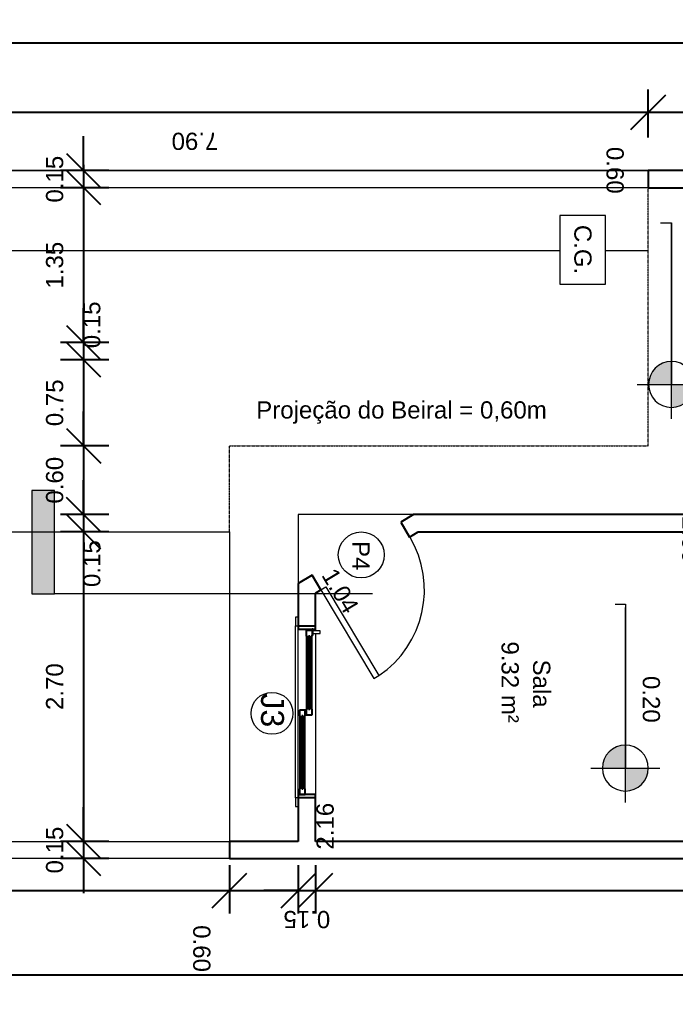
# Model space of a CAD drawing. Header units: centimetres. Extents: x 1481 to 8105, y -69 to 2574.
# Drawn here: x 1967 to 2538, y 1607 to 2474 of the extents above; entities that cross this region are included whole.
import ezdxf

# ---------------------------------------------------------------- set-up
doc = ezdxf.new("R2010")
doc.units = ezdxf.units.CM
doc.linetypes.add('Oculta', pattern=[0.714375, 0.47625, -0.238125])
doc.linetypes.add('Projeção', pattern=[0.396875, 0.238125, -0.15875])
for name, color, linetype, lineweight in [('A-ANNO-DIMS', 1, 'Continuous', 9), ('A-AREA-IDEN', 1, 'Continuous', 9), ('A-DETL-HDLN', 84, 'Oculta', 9), ('A-DETL-THIN', 151, 'Continuous', 9), ('A-DOOR', 31, 'Continuous', 9), ('A-DOOR-IDEN', 31, 'Continuous', 9), ('A-FLOR', 192, 'Continuous', 9), ('A-FLOR-OVHD', 1, 'Projeção', 9), ('A-GENM', 13, 'Continuous', 9), ('A-GLAZ', 151, 'Continuous', 9), ('A-GLAZ-IDEN', 152, 'Continuous', 9), ('A-WALL', 250, 'Continuous', 9), ('C-TOPO', 7, 'Continuous', 9), ('G-ANNO-DIMS', 182, 'Continuous', 9), ('G-ANNO-SYMB', 111, 'Continuous', 9), ('G-ANNO-TEXT', 231, 'Continuous', 9)]:
    doc.layers.add(name, color=color, linetype=linetype, lineweight=lineweight)
doc.styles.add('Arial', font='arial.ttf', dxfattribs={"height": 15})
doc.styles.add('Arial_1', font='arial.ttf', dxfattribs={"height": 20})
doc.dimstyles.new('Cotas_Internas', dxfattribs={"dimscale": 30.48, "dimtxt": 15.303891, "dimasz": 0.695971, "dimexe": 0, "dimexo": 0.0625, "dimgap": 0.328084, "dimtad": 0, "dimjust": 2, "dimlfac": 0.01, "dimrnd": 0.01, "dimzin": 0, "dimdsep": 46, "dimtxsty": 'Arial', "dimblk1": 'NONE', "dimblk2": 'OBLIQUE', "dimsah": 1, "dimcen": 0.09, "dimse1": 1, "dimsd1": 1, "dimsd2": 1, "dimazin": 0, "dimtfac": 1, "dimtdec": 4, "dimtix": 1, "dimtmove": 2, "dimatfit": 3, "dimfxl": 0, "dimfxlon": 1, "dimtvp": 1, "dimtolj": 1, "dimtzin": 0, "dimarcsym": 2})
doc.dimstyles.new('Cotas_Planta_Baixa', dxfattribs={"dimscale": 30.48, "dimtxt": 15.303891, "dimasz": 0.984252, "dimexe": 0.656168, "dimexo": 0.0625, "dimgap": 0.574147, "dimtad": 1, "dimlfac": 0.01, "dimrnd": 0.01, "dimzin": 0, "dimdsep": 46, "dimtxsty": 'Arial', "dimblk1": 'OBLIQUE', "dimblk2": 'OBLIQUE', "dimsah": 1, "dimcen": 0.09, "dimdle": 0.656168, "dimazin": 0, "dimtfac": 1, "dimtdec": 4, "dimtix": 1, "dimtmove": 0, "dimatfit": 3, "dimfxl": 0.787402, "dimfxlon": 1, "dimtvp": 1, "dimtolj": 1, "dimtzin": 0, "dimarcsym": 2})
doc.dimstyles.new('Cotas_Planta_Baixa_1', dxfattribs={"dimscale": 30.48, "dimtxt": 15.303891, "dimasz": 0.984252, "dimexe": 0.656168, "dimexo": 0.0625, "dimgap": 0.574147, "dimtad": 1, "dimlfac": 0.01, "dimrnd": 0.01, "dimzin": 0, "dimdsep": 46, "dimtxsty": 'Arial', "dimblk1": 'OBLIQUE', "dimblk2": 'OBLIQUE', "dimsah": 1, "dimcen": 0.09, "dimdle": 0.656168, "dimazin": 0, "dimtfac": 1, "dimtdec": 4, "dimtix": 1, "dimtmove": 1, "dimatfit": 3, "dimfxl": 0.787402, "dimfxlon": 1, "dimtvp": 1, "dimtolj": 1, "dimtzin": 0, "dimarcsym": 2})

# ---------------------------------------------------------------- blocks, each defined once
blk = doc.blocks.new('M_Folha única - 90 x 210-645858-Planta Baixa')
at = {"layer": 'A-DOOR', "lineweight": 18}
for p, q in [((39.9, 7.5), (39.9, 97.52)), ((45, 97.52), (39.9, 97.52)), ((45, 7.5), (45, 97.52)), ((45, 7.5), (39.9, 7.5))]:
    blk.add_line(p, q, dxfattribs=at)
at = {"layer": 'A-DOOR'}
blk.add_arc((45, 7.5), 90.17, 93.2424, 180, dxfattribs=at)
blk = doc.blocks.new('Janela 2FL Correr - Janela 2FLs 1_50 x 1_20-628755-Planta Baixa')
at = {"layer": 'A-GENM'}
for p, q in [((66.5, -4.5), (66.5, -5.3)), ((66.75, -4.5), (66.5, -4.5)), ((66.5, -4.5), (66.75, -4.5)), ((66.75, -5.3), (66.5, -5.3)), ((66.5, -5.3), (66.75, -5.3)), ((66.75, -4.5), (72.25, -4.5)), ((72.25, -5.3), (66.75, -5.3)), ((68.25, -5.3), (68.25, -11.5)), ((70.75, -11.5), (70.75, -5.3)), ((72.25, -4.5), (72.5, -4.5)), ((72.5, -4.5), (72.25, -4.5)), ((72.25, -5.3), (72.5, -5.3)), ((72.5, -5.3), (72.25, -5.3)), ((72.5, -5.3), (72.5, -4.5)), ((68.25, -9.5), (68.25, -11.5)), ((68.5, -11.75), (70.5, -11.75)), ((70.75, -11.5), (70.75, -9.5))]:
    blk.add_line(p, q, dxfattribs=at)
for points in [[(68.26, -9.44), (68.25, -9.46), (68.25, -9.48), (68.25, -9.5)], [(70.75, -9.5), (70.75, -9.48), (70.75, -9.46), (70.74, -9.44)]]:
    blk.add_open_spline(points, degree=3, dxfattribs=at)
for points, knots in [([(68.25, -11.5), (68.25, -11.52), (68.25, -11.55), (68.27, -11.6), (68.28, -11.62), (68.29, -11.64), (68.3, -11.66), (68.32, -11.67), (68.34, -11.69), (68.35, -11.7), (68.37, -11.72), (68.4, -11.73), (68.45, -11.75), (68.48, -11.75), (68.5, -11.75)], [0, 0, 0, 0, 0.166667, 0.25, 0.333333, 0.375, 0.416667, 0.5, 0.541667, 0.583333, 0.666667, 0.75, 0.833333, 1, 1, 1, 1]), ([(70.5, -11.75), (70.52, -11.75), (70.55, -11.75), (70.6, -11.73), (70.63, -11.72), (70.65, -11.7), (70.66, -11.69), (70.68, -11.67), (70.7, -11.65), (70.71, -11.63), (70.72, -11.61), (70.73, -11.59), (70.75, -11.55), (70.75, -11.52), (70.75, -11.5)], [0, 0, 0, 0, 0.166667, 0.25, 0.333333, 0.416667, 0.458333, 0.5, 0.583333, 0.666667, 0.708333, 0.75, 0.833333, 1, 1, 1, 1])]:
    blk.add_open_spline(points, degree=3, knots=knots, dxfattribs=at)
at = {"layer": 'A-GLAZ'}
for p, q in [((-75, 10), (-82.5, 10)), ((-82.5, 10), (-82.5, 7.5)), ((-75, 7.5), (-75, 10)), ((-75, 10), (75, 10)), ((82.5, 10), (75, 10)), ((75, 10), (75, 7.5)), ((82.5, 7.5), (82.5, 10)), ((-75, 7.5), (-75, -7.5)), ((-72, -7.5), (-72, 7.5)), ((-72, 7.5), (72, 7.5)), ((1.5, 6.5), (-72, 6.5)), ((-72, 1.5), (1.5, 1.5)), ((-67, 5.5), (-67, 6.5)), ((-3.5, 6.5), (-67, 6.5)), ((-3.5, 5.5), (-67, 5.5)), ((-67, 4.5), (-67, 3.5)), ((-3.5, 4.5), (-67, 4.5)), ((-67, 3.5), (-3.5, 3.5)), ((-67, 1.5), (-67, 2.5)), ((-67, 2.5), (-3.5, 2.5)), ((-67, 1.5), (-3.5, 1.5)), ((-66, 4.5), (-66, 5.5)), ((-4.5, 5.5), (-66, 5.5)), ((-66, 2.5), (-66, 3.5)), ((-66, 2.5), (-4.5, 2.5)), ((-4.5, 5.5), (-4.5, 4.5)), ((-4.5, 3.5), (-4.5, 2.5)), ((-3.5, 6.5), (-3.5, 5.5)), ((-3.5, 3.5), (-3.5, 4.5)), ((-3.5, 2.5), (-3.5, 1.5)), ((71, 0.5), (-2.5, 0.5)), ((-2.5, 0.5), (-2.5, -4.5)), ((1.5, 1.5), (1.5, 6.5)), ((2.5, -0.5), (2.5, 0.5)), ((66, 0.5), (2.5, 0.5)), ((66, 0.5), (66, -0.5)), ((71, -4.5), (71, 0.5)), ((72, 7.5), (72, -7.5)), ((75, -7.5), (75, 7.5)), ((68.28, -7.5), (-72, -7.5)), ((-2.5, -4.5), (71, -4.5)), ((66, -0.5), (2.5, -0.5)), ((66, -1.5), (2.5, -1.5)), ((2.5, -1.5), (2.5, -2.5)), ((2.5, -2.5), (66, -2.5)), ((2.5, -3.5), (66, -3.5)), ((2.5, -4.5), (2.5, -3.5)), ((2.5, -4.5), (66, -4.5)), ((3.5, -1.5), (3.5, -0.5)), ((65, -0.5), (3.5, -0.5)), ((3.5, -3.5), (3.5, -2.5)), ((3.5, -3.5), (65, -3.5)), ((65, -0.5), (65, -1.5)), ((65, -2.5), (65, -3.5)), ((66, -2.5), (66, -1.5)), ((66, -3.5), (66, -4.5)), ((72, -7.5), (70.72, -7.5))]:
    blk.add_line(p, q, dxfattribs=at)
at = {"layer": 'A-GLAZ', "lineweight": 25}
for p, q in [((-72, 7.5), (-75, 7.5)), ((-72, -7.5), (-72, 7.5)), ((-67, 6.5), (-72, 6.5)), ((-72, 6.5), (-72, 1.5)), ((-72, 1.5), (-67, 1.5)), ((-67, 5.5), (-67, 6.5)), ((-66, 5.5), (-67, 5.5)), ((-3.5, 4.5), (-67, 4.5)), ((-67, 4.5), (-67, 3.5)), ((-67, 3.5), (-67, 4.5)), ((-67, 4.5), (-66, 4.5)), ((-67, 3.5), (-3.5, 3.5)), ((-66, 3.5), (-67, 3.5)), ((-67, 1.5), (-67, 2.5)), ((-67, 2.5), (-66, 2.5)), ((-66, 4.5), (-66, 5.5)), ((-66, 2.5), (-66, 3.5)), ((-3.5, 5.5), (-4.5, 5.5)), ((-4.5, 5.5), (-4.5, 4.5)), ((-4.5, 4.5), (-3.5, 4.5)), ((-3.5, 3.5), (-4.5, 3.5)), ((-4.5, 3.5), (-4.5, 2.5)), ((-4.5, 2.5), (-3.5, 2.5)), ((-3.5, 6.5), (-3.5, 5.5)), ((1.5, 6.5), (-3.5, 6.5)), ((-3.5, 3.5), (-3.5, 4.5)), ((-3.5, 4.5), (-3.5, 3.5)), ((-3.5, 2.5), (-3.5, 1.5)), ((-3.5, 1.5), (1.5, 1.5)), ((2.5, 0.5), (-2.5, 0.5)), ((-2.5, 0.5), (-2.5, -4.5)), ((1.5, 1.5), (1.5, 6.5)), ((2.5, -0.5), (2.5, 0.5)), ((66, 0.5), (66, -0.5)), ((71, 0.5), (66, 0.5)), ((71, -4.5), (71, 0.5)), ((75, 7.5), (72, 7.5)), ((72, 7.5), (72, -4.5)), ((-75, -7.5), (-72, -7.5)), ((-2.5, -4.5), (2.5, -4.5)), ((3.5, -0.5), (2.5, -0.5)), ((66, -1.5), (2.5, -1.5)), ((2.5, -1.5), (2.5, -2.5)), ((2.5, -2.5), (2.5, -1.5)), ((2.5, -1.5), (3.5, -1.5)), ((2.5, -2.5), (66, -2.5)), ((3.5, -2.5), (2.5, -2.5)), ((2.5, -4.5), (2.5, -3.5)), ((2.5, -3.5), (3.5, -3.5)), ((3.5, -1.5), (3.5, -0.5)), ((3.5, -3.5), (3.5, -2.5)), ((66, -0.5), (65, -0.5)), ((65, -0.5), (65, -1.5)), ((65, -1.5), (66, -1.5)), ((66, -2.5), (65, -2.5)), ((65, -2.5), (65, -3.5)), ((65, -3.5), (66, -3.5)), ((66, -2.5), (66, -1.5)), ((66, -1.5), (66, -2.5)), ((66, -3.5), (66, -4.5)), ((66, -4.5), (66.75, -4.5)), ((72, -5.3), (72, -7.5)), ((72, -7.5), (75, -7.5))]:
    blk.add_line(p, q, dxfattribs=at)
blk = doc.blocks.new('M_Identificador da porta - M_Identificador da porta-1233-Planta Baixa')
at = {"layer": 'A-DOOR-IDEN'}
blk.add_circle((-0.0103, 0.0033), 0.2, dxfattribs=at)
blk = doc.blocks.new('M_Identificador da janela - M_Identificador da janela-3796-Planta Baixa')
at = {"layer": 'A-GLAZ-IDEN'}
blk.add_circle((0.0131, -0.0015), 0.1827, dxfattribs=at)
blk = doc.blocks.new('Elevações de ponto - M_Cota de elevação - Alvo preenchido-23738-Planta Baixa')
at = {"layer": 'G-ANNO-DIMS'}
h = blk.add_hatch(color=256, dxfattribs=at)
edge = h.paths.add_edge_path(flags=0)
edge.add_line((0, 0), (-0.2, 0))
edge.add_arc((0, 0), 0.2, 90, 180, ccw=False)
edge.add_line((0, 0.2), (0, 0))
h = blk.add_hatch(color=256, dxfattribs=at)
edge = h.paths.add_edge_path(flags=0)
edge.add_line((0, 0), (0.2, 0))
edge.add_arc((0, 0), 0.2, 270, 360, ccw=False)
edge.add_line((0, -0.2), (0, 0))
for p, q in [((0, -0.3), (0, 0.3)), ((-0.3, 0), (1.4, 0))]:
    blk.add_line(p, q, dxfattribs=at)
blk.add_circle((0, 0), 0.2, dxfattribs=at)
blk = doc.blocks.new('*D210')
at = {"layer": 'Defpoints', "color": 0, "transparency": 16777216}
for p in [(2215.76, 1974.55), (2215.76, 1758.06), (2215.76, 1758.06)]:
    blk.add_point(p, dxfattribs=at)
at = {"layer": 'A-ANNO-DIMS', "color": 0, "transparency": 16777216, "insert": (2225.23, 1750.96), "char_height": 15, "width": 48.5957, "attachment_point": 1, "rotation": 90, "line_spacing_factor": 0.941778, "style": 'Arial'}
blk.add_mtext('\\A1;2.16', dxfattribs=at)
blk = doc.blocks.new('_None')
blk = doc.blocks.new('_Oblique')
at = {"color": 0, "linetype": 'ByBlock', "lineweight": -2}
blk.add_line((-0.5, -0.5), (0.5, 0.5), dxfattribs=at)
blk = doc.blocks.new('*D211')
at = {"layer": 'Defpoints', "color": 0, "transparency": 16777216}
for p in [(2310.75, 2033.43), (2221.11, 1979.92), (2221.11, 1979.92)]:
    blk.add_point(p, dxfattribs=at)
at = {"layer": 'A-ANNO-DIMS', "color": 0, "transparency": 16777216, "insert": (2241.99, 1998), "char_height": 15, "width": 48.5957, "attachment_point": 1, "rotation": 300.83783, "line_spacing_factor": 0.941778, "style": 'Arial'}
blk.add_mtext('\\A1;1.04', dxfattribs=at)
blk = doc.blocks.new('*D212')
at = {"layer": 'Defpoints', "color": 0, "transparency": 16777216}
for p in [(2313.96, 2036.85), (2574.32, 2036.85), (2574.32, 2036.85)]:
    blk.add_point(p, dxfattribs=at)
at = {"layer": 'A-ANNO-DIMS', "color": 0, "transparency": 16777216, "insert": (2559.02, 2041.67), "char_height": 15, "width": 48.5957, "attachment_point": 1, "rotation": 270, "line_spacing_factor": 0.941778, "style": 'Arial'}
blk.add_mtext('\\A1;2.60', dxfattribs=at)
blk = doc.blocks.new('*D214')
at = {"layer": 'Defpoints', "color": 0, "transparency": 16777216}
for p in [(2224.32, 1789.92), (3319.32, 1789.92), (3319.32, 1789.92)]:
    blk.add_point(p, dxfattribs=at)
at = {"layer": 'A-ANNO-DIMS', "color": 0, "transparency": 16777216, "insert": (3183.86, 1801.66), "char_height": 15, "width": 62.4399, "attachment_point": 1, "rotation": 270, "line_spacing_factor": 0.941778, "style": 'Arial'}
blk.add_mtext('\\A1;10.95', dxfattribs=at)
blk = doc.blocks.new('*D232')
at = {"layer": 'A-ANNO-DIMS', "color": 0, "lineweight": -2, "transparency": 16777216}
for p, q in [((1724.32, 2371.76), (1724.32, 2413.85)), ((2514.32, 2371.76), (2514.32, 2413.85)), ((1704.32, 2393.85), (2534.32, 2393.85))]:
    blk.add_line(p, q, dxfattribs=at)
at = {"layer": 'Defpoints', "color": 0, "transparency": 16777216}
for p in [(2514.32, 2393.85), (1724.32, 2369.85), (2514.32, 2369.85)]:
    blk.add_point(p, dxfattribs=at)
at = {"layer": 'A-ANNO-DIMS', "color": 0, "lineweight": -2, "transparency": 16777216, "xscale": 29.99999999999999, "yscale": 29.99999999999999, "zscale": 29.99999999999999, "rotation": 180}
blk.add_blockref('_Oblique', (1724.32, 2393.85), dxfattribs=at)
at = {"layer": 'A-ANNO-DIMS', "color": 0, "lineweight": -2, "transparency": 16777216, "xscale": 29.99999999999999, "yscale": 29.99999999999999, "zscale": 29.99999999999999}
blk.add_blockref('_Oblique', (2514.32, 2393.85), dxfattribs=at)
at = {"layer": 'A-ANNO-DIMS', "color": 0, "transparency": 16777216, "insert": (2119.32, 2368.69), "char_height": 15, "width": 48.5957, "attachment_point": 5, "rotation": 180, "style": 'Arial'}
blk.add_mtext('\\A1;7.90', dxfattribs=at)
blk = doc.blocks.new('*D233')
at = {"layer": 'A-ANNO-DIMS', "color": 0, "lineweight": -2, "transparency": 16777216}
for p, q in [((2514.32, 2371.76), (2514.32, 2413.85)), ((2574.32, 2371.76), (2574.32, 2413.85)), ((2494.32, 2393.85), (2594.32, 2393.85))]:
    blk.add_line(p, q, dxfattribs=at)
at = {"layer": 'Defpoints', "color": 0, "transparency": 16777216}
for p in [(2574.32, 2393.85), (2514.32, 2369.85), (2574.32, 2369.85)]:
    blk.add_point(p, dxfattribs=at)
at = {"layer": 'A-ANNO-DIMS', "color": 0, "lineweight": -2, "transparency": 16777216, "xscale": 29.99999999999999, "yscale": 29.99999999999999, "zscale": 29.99999999999999, "rotation": 180}
blk.add_blockref('_Oblique', (2514.32, 2393.85), dxfattribs=at)
at = {"layer": 'A-ANNO-DIMS', "color": 0, "lineweight": -2, "transparency": 16777216, "xscale": 29.99999999999999, "yscale": 29.99999999999999, "zscale": 29.99999999999999}
blk.add_blockref('_Oblique', (2574.32, 2393.85), dxfattribs=at)
at = {"layer": 'A-ANNO-DIMS', "color": 0, "transparency": 16777216, "insert": (2493.05, 2363.68), "char_height": 15, "width": 48.5957, "attachment_point": 1, "rotation": 270, "line_spacing_factor": 0.941778, "style": 'Arial'}
blk.add_mtext('\\A1;0.60', dxfattribs=at)
blk = doc.blocks.new('*D247')
at = {"layer": 'A-ANNO-DIMS', "color": 0, "lineweight": -2, "transparency": 16777216}
for p, q in [((1709.32, 2432.35), (1709.32, 2474.44)), ((4709.32, 2432.35), (4709.32, 2474.44)), ((1689.32, 2454.44), (4729.32, 2454.44))]:
    blk.add_line(p, q, dxfattribs=at)
at = {"layer": 'Defpoints', "color": 0, "transparency": 16777216}
for p in [(4709.32, 2454.44), (1709.32, 2430.44), (4709.32, 2430.44)]:
    blk.add_point(p, dxfattribs=at)
at = {"layer": 'A-ANNO-DIMS', "color": 0, "lineweight": -2, "transparency": 16777216, "xscale": 29.99999999999999, "yscale": 29.99999999999999, "zscale": 29.99999999999999, "rotation": 180}
blk.add_blockref('_Oblique', (1709.32, 2454.44), dxfattribs=at)
at = {"layer": 'A-ANNO-DIMS', "color": 0, "lineweight": -2, "transparency": 16777216, "xscale": 29.99999999999999, "yscale": 29.99999999999999, "zscale": 29.99999999999999}
blk.add_blockref('_Oblique', (4709.32, 2454.44), dxfattribs=at)
at = {"layer": 'A-ANNO-DIMS', "color": 0, "transparency": 16777216, "insert": (3209.32, 2429.28), "char_height": 15, "width": 62.4399, "attachment_point": 5, "rotation": 180, "style": 'Arial'}
blk.add_mtext('\\A1;30.00', dxfattribs=at)
blk = doc.blocks.new('*D249')
at = {"layer": 'A-ANNO-DIMS', "color": 0, "lineweight": -2, "transparency": 16777216}
for p, q in [((1724.32, 1737.33), (1724.32, 1695.24)), ((2149.32, 1737.33), (2149.32, 1695.24)), ((1704.32, 1715.24), (2169.32, 1715.24))]:
    blk.add_line(p, q, dxfattribs=at)
at = {"layer": 'Defpoints', "color": 0, "transparency": 16777216}
for p in [(1724.32, 1739.24), (2149.32, 1739.24), (2149.32, 1715.24)]:
    blk.add_point(p, dxfattribs=at)
at = {"layer": 'A-ANNO-DIMS', "color": 0, "lineweight": -2, "transparency": 16777216, "xscale": 29.99999999999999, "yscale": 29.99999999999999, "zscale": 29.99999999999999, "rotation": 180}
blk.add_blockref('_Oblique', (1724.32, 1715.24), dxfattribs=at)
at = {"layer": 'A-ANNO-DIMS', "color": 0, "lineweight": -2, "transparency": 16777216, "xscale": 29.99999999999999, "yscale": 29.99999999999999, "zscale": 29.99999999999999}
blk.add_blockref('_Oblique', (2149.32, 1715.24), dxfattribs=at)
at = {"layer": 'A-ANNO-DIMS', "color": 0, "transparency": 16777216, "insert": (1936.82, 1690.08), "char_height": 15, "width": 48.5957, "attachment_point": 5, "rotation": 180, "style": 'Arial'}
blk.add_mtext('\\A1;4.25', dxfattribs=at)
blk = doc.blocks.new('*D250')
at = {"layer": 'A-ANNO-DIMS', "color": 0, "lineweight": -2, "transparency": 16777216}
for p, q in [((2149.32, 1737.33), (2149.32, 1695.24)), ((2209.32, 1737.33), (2209.32, 1695.24)), ((2129.32, 1715.24), (2229.32, 1715.24))]:
    blk.add_line(p, q, dxfattribs=at)
at = {"layer": 'Defpoints', "color": 0, "transparency": 16777216}
for p in [(2149.32, 1739.24), (2209.32, 1739.24), (2209.32, 1715.24)]:
    blk.add_point(p, dxfattribs=at)
at = {"layer": 'A-ANNO-DIMS', "color": 0, "lineweight": -2, "transparency": 16777216, "xscale": 29.99999999999999, "yscale": 29.99999999999999, "zscale": 29.99999999999999, "rotation": 180}
blk.add_blockref('_Oblique', (2149.32, 1715.24), dxfattribs=at)
at = {"layer": 'A-ANNO-DIMS', "color": 0, "lineweight": -2, "transparency": 16777216, "xscale": 29.99999999999999, "yscale": 29.99999999999999, "zscale": 29.99999999999999}
blk.add_blockref('_Oblique', (2209.32, 1715.24), dxfattribs=at)
at = {"layer": 'A-ANNO-DIMS', "color": 0, "transparency": 16777216, "insert": (2132.74, 1685.06), "char_height": 15, "width": 48.5957, "attachment_point": 1, "rotation": 270, "line_spacing_factor": 0.941778, "style": 'Arial'}
blk.add_mtext('\\A1;0.60', dxfattribs=at)
blk = doc.blocks.new('*D251')
at = {"layer": 'A-ANNO-DIMS', "color": 0, "lineweight": -2, "transparency": 16777216}
for p, q in [((2209.32, 1737.33), (2209.32, 1695.24)), ((2224.32, 1737.33), (2224.32, 1695.24)), ((2209.32, 1715.24), (2179.32, 1715.24)), ((2209.32, 1715.24), (2224.32, 1715.24)), ((2224.32, 1715.24), (2254.32, 1715.24))]:
    blk.add_line(p, q, dxfattribs=at)
at = {"layer": 'Defpoints', "color": 0, "transparency": 16777216}
for p in [(2209.32, 1739.24), (2224.32, 1739.24), (2224.32, 1715.24)]:
    blk.add_point(p, dxfattribs=at)
at = {"layer": 'A-ANNO-DIMS', "color": 0, "lineweight": -2, "transparency": 16777216, "xscale": 29.99999999999999, "yscale": 29.99999999999999, "zscale": 29.99999999999999}
blk.add_blockref('_Oblique', (2209.32, 1715.24), dxfattribs=at)
at = {"layer": 'A-ANNO-DIMS', "color": 0, "lineweight": -2, "transparency": 16777216, "xscale": 29.99999999999999, "yscale": 29.99999999999999, "zscale": 29.99999999999999, "rotation": 180}
blk.add_blockref('_Oblique', (2224.32, 1715.24), dxfattribs=at)
at = {"layer": 'A-ANNO-DIMS', "color": 0, "transparency": 16777216, "insert": (2216.82, 1690.08), "char_height": 15, "width": 48.5957, "attachment_point": 5, "rotation": 180, "style": 'Arial'}
blk.add_mtext('\\A1;0.15', dxfattribs=at)
blk = doc.blocks.new('*D252')
at = {"layer": 'A-ANNO-DIMS', "color": 0, "lineweight": -2, "transparency": 16777216}
for p, q in [((2224.32, 1737.33), (2224.32, 1695.24)), ((3319.32, 1737.33), (3319.32, 1695.24)), ((2204.32, 1715.24), (3339.32, 1715.24))]:
    blk.add_line(p, q, dxfattribs=at)
at = {"layer": 'Defpoints', "color": 0, "transparency": 16777216}
for p in [(2224.32, 1739.24), (3319.32, 1739.24), (3319.32, 1715.24)]:
    blk.add_point(p, dxfattribs=at)
at = {"layer": 'A-ANNO-DIMS', "color": 0, "lineweight": -2, "transparency": 16777216, "xscale": 29.99999999999999, "yscale": 29.99999999999999, "zscale": 29.99999999999999, "rotation": 180}
blk.add_blockref('_Oblique', (2224.32, 1715.24), dxfattribs=at)
at = {"layer": 'A-ANNO-DIMS', "color": 0, "lineweight": -2, "transparency": 16777216, "xscale": 29.99999999999999, "yscale": 29.99999999999999, "zscale": 29.99999999999999}
blk.add_blockref('_Oblique', (3319.32, 1715.24), dxfattribs=at)
at = {"layer": 'A-ANNO-DIMS', "color": 0, "transparency": 16777216, "insert": (2771.82, 1690.08), "char_height": 15, "width": 62.4399, "attachment_point": 5, "rotation": 180, "style": 'Arial'}
blk.add_mtext('\\A1;10.95', dxfattribs=at)
blk = doc.blocks.new('*D259')
at = {"layer": 'A-ANNO-DIMS', "color": 0, "lineweight": -2, "transparency": 16777216}
for p, q in [((1709.32, 1663.75), (1709.32, 1621.66)), ((4709.32, 1663.75), (4709.32, 1621.66)), ((1689.32, 1641.66), (4729.32, 1641.66))]:
    blk.add_line(p, q, dxfattribs=at)
at = {"layer": 'Defpoints', "color": 0, "transparency": 16777216}
for p in [(1709.32, 1665.66), (4709.32, 1665.66), (4709.32, 1641.66)]:
    blk.add_point(p, dxfattribs=at)
at = {"layer": 'A-ANNO-DIMS', "color": 0, "lineweight": -2, "transparency": 16777216, "xscale": 29.99999999999999, "yscale": 29.99999999999999, "zscale": 29.99999999999999, "rotation": 180}
blk.add_blockref('_Oblique', (1709.32, 1641.66), dxfattribs=at)
at = {"layer": 'A-ANNO-DIMS', "color": 0, "lineweight": -2, "transparency": 16777216, "xscale": 29.99999999999999, "yscale": 29.99999999999999, "zscale": 29.99999999999999}
blk.add_blockref('_Oblique', (4709.32, 1641.66), dxfattribs=at)
at = {"layer": 'A-ANNO-DIMS', "color": 0, "transparency": 16777216, "insert": (3209.32, 1616.5), "char_height": 15, "width": 62.4399, "attachment_point": 5, "rotation": 180, "style": 'Arial'}
blk.add_mtext('\\A1;30.00', dxfattribs=at)
blk = doc.blocks.new('*D275')
at = {"layer": 'A-ANNO-DIMS', "color": 0, "lineweight": -2, "transparency": 16777216}
for p, q in [((2022.19, 2343.06), (2022.19, 2373.06)), ((2044.29, 2343.06), (2002.19, 2343.06)), ((2022.19, 2343.06), (2022.19, 2328.06)), ((2044.29, 2328.06), (2002.19, 2328.06)), ((2022.19, 2328.06), (2022.19, 2298.06))]:
    blk.add_line(p, q, dxfattribs=at)
at = {"layer": 'Defpoints', "color": 0, "transparency": 16777216}
for p in [(2046.19, 2343.06), (2022.19, 2328.06), (2046.19, 2328.06)]:
    blk.add_point(p, dxfattribs=at)
at = {"layer": 'A-ANNO-DIMS', "color": 0, "lineweight": -2, "transparency": 16777216, "xscale": 29.99999999999999, "yscale": 29.99999999999999, "zscale": 29.99999999999999}
for p, rotation in [((2022.19, 2343.06), 270), ((2022.19, 2328.06), 90)]:
    blk.add_blockref('_Oblique', p, dxfattribs=dict(at, rotation=rotation))
at = {"layer": 'A-ANNO-DIMS', "color": 0, "transparency": 16777216, "insert": (1997.03, 2335.56), "char_height": 15, "width": 48.5957, "attachment_point": 5, "rotation": 90, "style": 'Arial'}
blk.add_mtext('\\A1;0.15', dxfattribs=at)
blk = doc.blocks.new('*D276')
at = {"layer": 'A-ANNO-DIMS', "color": 0, "lineweight": -2, "transparency": 16777216}
for p, q in [((2022.19, 2348.06), (2022.19, 2173.06)), ((2044.29, 2328.06), (2002.19, 2328.06)), ((2044.29, 2193.06), (2002.19, 2193.06))]:
    blk.add_line(p, q, dxfattribs=at)
at = {"layer": 'Defpoints', "color": 0, "transparency": 16777216}
for p in [(2046.19, 2328.06), (2022.19, 2193.06), (2046.19, 2193.06)]:
    blk.add_point(p, dxfattribs=at)
at = {"layer": 'A-ANNO-DIMS', "color": 0, "lineweight": -2, "transparency": 16777216, "xscale": 29.99999999999999, "yscale": 29.99999999999999, "zscale": 29.99999999999999}
for p, rotation in [((2022.19, 2328.06), 90), ((2022.19, 2193.06), 270)]:
    blk.add_blockref('_Oblique', p, dxfattribs=dict(at, rotation=rotation))
at = {"layer": 'A-ANNO-DIMS', "color": 0, "transparency": 16777216, "insert": (1997.03, 2260.56), "char_height": 15, "width": 48.5957, "attachment_point": 5, "rotation": 90, "style": 'Arial'}
blk.add_mtext('\\A1;1.35', dxfattribs=at)
blk = doc.blocks.new('*D277')
at = {"layer": 'A-ANNO-DIMS', "color": 0, "lineweight": -2, "transparency": 16777216}
for p, q in [((2022.19, 2193.06), (2022.19, 2223.06)), ((2044.29, 2193.06), (2002.19, 2193.06)), ((2022.19, 2193.06), (2022.19, 2178.06)), ((2044.29, 2178.06), (2002.19, 2178.06)), ((2022.19, 2178.06), (2022.19, 2148.06))]:
    blk.add_line(p, q, dxfattribs=at)
at = {"layer": 'Defpoints', "color": 0, "transparency": 16777216}
for p in [(2046.19, 2193.06), (2022.19, 2178.06), (2046.19, 2178.06)]:
    blk.add_point(p, dxfattribs=at)
at = {"layer": 'A-ANNO-DIMS', "color": 0, "lineweight": -2, "transparency": 16777216, "xscale": 29.99999999999999, "yscale": 29.99999999999999, "zscale": 29.99999999999999}
for p, rotation in [((2022.19, 2193.06), 270), ((2022.19, 2178.06), 90)]:
    blk.add_blockref('_Oblique', p, dxfattribs=dict(at, rotation=rotation))
at = {"layer": 'A-ANNO-DIMS', "color": 0, "transparency": 16777216, "insert": (2021.78, 2188.15), "char_height": 15, "width": 48.5957, "attachment_point": 1, "rotation": 90, "line_spacing_factor": 0.941778, "style": 'Arial'}
blk.add_mtext('\\A1;0.15', dxfattribs=at)
blk = doc.blocks.new('*D278')
at = {"layer": 'A-ANNO-DIMS', "color": 0, "lineweight": -2, "transparency": 16777216}
for p, q in [((2022.19, 2198.06), (2022.19, 2083.06)), ((2044.29, 2178.06), (2002.19, 2178.06)), ((2044.29, 2103.06), (2002.19, 2103.06))]:
    blk.add_line(p, q, dxfattribs=at)
at = {"layer": 'Defpoints', "color": 0, "transparency": 16777216}
for p in [(2046.19, 2178.06), (2022.19, 2103.06), (2046.19, 2103.06)]:
    blk.add_point(p, dxfattribs=at)
at = {"layer": 'A-ANNO-DIMS', "color": 0, "lineweight": -2, "transparency": 16777216, "xscale": 29.99999999999999, "yscale": 29.99999999999999, "zscale": 29.99999999999999}
for p, rotation in [((2022.19, 2178.06), 90), ((2022.19, 2103.06), 270)]:
    blk.add_blockref('_Oblique', p, dxfattribs=dict(at, rotation=rotation))
at = {"layer": 'A-ANNO-DIMS', "color": 0, "transparency": 16777216, "insert": (1997.03, 2140.56), "char_height": 15, "width": 48.5957, "attachment_point": 5, "rotation": 90, "style": 'Arial'}
blk.add_mtext('\\A1;0.75', dxfattribs=at)
blk = doc.blocks.new('*D279')
at = {"layer": 'A-ANNO-DIMS', "color": 0, "lineweight": -2, "transparency": 16777216}
for p, q in [((2022.19, 2103.06), (2022.19, 2133.06)), ((2044.29, 2103.06), (2002.19, 2103.06)), ((2022.19, 2103.06), (2022.19, 2043.06)), ((2044.29, 2043.06), (2002.19, 2043.06)), ((2022.19, 2043.06), (2022.19, 2013.06))]:
    blk.add_line(p, q, dxfattribs=at)
at = {"layer": 'Defpoints', "color": 0, "transparency": 16777216}
for p in [(2046.19, 2103.06), (2022.19, 2043.06), (2046.19, 2043.06)]:
    blk.add_point(p, dxfattribs=at)
at = {"layer": 'A-ANNO-DIMS', "color": 0, "lineweight": -2, "transparency": 16777216, "xscale": 29.99999999999999, "yscale": 29.99999999999999, "zscale": 29.99999999999999}
for p, rotation in [((2022.19, 2103.06), 270), ((2022.19, 2043.06), 90)]:
    blk.add_blockref('_Oblique', p, dxfattribs=dict(at, rotation=rotation))
at = {"layer": 'A-ANNO-DIMS', "color": 0, "transparency": 16777216, "insert": (1997.03, 2073.06), "char_height": 15, "width": 48.5957, "attachment_point": 5, "rotation": 90, "style": 'Arial'}
blk.add_mtext('\\A1;0.60', dxfattribs=at)
blk = doc.blocks.new('*D280')
at = {"layer": 'A-ANNO-DIMS', "color": 0, "lineweight": -2, "transparency": 16777216}
for p, q in [((2022.19, 2043.06), (2022.19, 2073.06)), ((2044.29, 2043.06), (2002.19, 2043.06)), ((2022.19, 2043.06), (2022.19, 2028.06)), ((2044.29, 2028.06), (2002.19, 2028.06)), ((2022.19, 2028.06), (2022.19, 1998.06))]:
    blk.add_line(p, q, dxfattribs=at)
at = {"layer": 'Defpoints', "color": 0, "transparency": 16777216}
for p in [(2046.19, 2043.06), (2022.19, 2028.06), (2046.19, 2028.06)]:
    blk.add_point(p, dxfattribs=at)
at = {"layer": 'A-ANNO-DIMS', "color": 0, "lineweight": -2, "transparency": 16777216, "xscale": 29.99999999999999, "yscale": 29.99999999999999, "zscale": 29.99999999999999}
for p, rotation in [((2022.19, 2043.06), 270), ((2022.19, 2028.06), 90)]:
    blk.add_blockref('_Oblique', p, dxfattribs=dict(at, rotation=rotation))
at = {"layer": 'A-ANNO-DIMS', "color": 0, "transparency": 16777216, "insert": (2021.78, 1979.93), "char_height": 15, "width": 48.5957, "attachment_point": 1, "rotation": 90, "line_spacing_factor": 0.941778, "style": 'Arial'}
blk.add_mtext('\\A1;0.15', dxfattribs=at)
blk = doc.blocks.new('*D281')
at = {"layer": 'A-ANNO-DIMS', "color": 0, "lineweight": -2, "transparency": 16777216}
for p, q in [((2022.19, 2048.06), (2022.19, 1738.06)), ((2044.29, 2028.06), (2002.19, 2028.06)), ((2044.29, 1758.06), (2002.19, 1758.06))]:
    blk.add_line(p, q, dxfattribs=at)
at = {"layer": 'Defpoints', "color": 0, "transparency": 16777216}
for p in [(2046.19, 2028.06), (2022.19, 1758.06), (2046.19, 1758.06)]:
    blk.add_point(p, dxfattribs=at)
at = {"layer": 'A-ANNO-DIMS', "color": 0, "lineweight": -2, "transparency": 16777216, "xscale": 29.99999999999999, "yscale": 29.99999999999999, "zscale": 29.99999999999999}
for p, rotation in [((2022.19, 2028.06), 90), ((2022.19, 1758.06), 270)]:
    blk.add_blockref('_Oblique', p, dxfattribs=dict(at, rotation=rotation))
at = {"layer": 'A-ANNO-DIMS', "color": 0, "transparency": 16777216, "insert": (1997.03, 1893.06), "char_height": 15, "width": 48.5957, "attachment_point": 5, "rotation": 90, "style": 'Arial'}
blk.add_mtext('\\A1;2.70', dxfattribs=at)
blk = doc.blocks.new('*D282')
at = {"layer": 'A-ANNO-DIMS', "color": 0, "lineweight": -2, "transparency": 16777216}
for p, q in [((2022.19, 1758.06), (2022.19, 1788.06)), ((2044.29, 1758.06), (2002.19, 1758.06)), ((2022.19, 1758.06), (2022.19, 1743.06)), ((2044.29, 1743.06), (2002.19, 1743.06)), ((2022.19, 1743.06), (2022.19, 1713.06))]:
    blk.add_line(p, q, dxfattribs=at)
at = {"layer": 'Defpoints', "color": 0, "transparency": 16777216}
for p in [(2046.19, 1758.06), (2022.19, 1743.06), (2046.19, 1743.06)]:
    blk.add_point(p, dxfattribs=at)
at = {"layer": 'A-ANNO-DIMS', "color": 0, "lineweight": -2, "transparency": 16777216, "xscale": 29.99999999999999, "yscale": 29.99999999999999, "zscale": 29.99999999999999}
for p, rotation in [((2022.19, 1758.06), 270), ((2022.19, 1743.06), 90)]:
    blk.add_blockref('_Oblique', p, dxfattribs=dict(at, rotation=rotation))
at = {"layer": 'A-ANNO-DIMS', "color": 0, "transparency": 16777216, "insert": (1997.03, 1750.56), "char_height": 15, "width": 48.5957, "attachment_point": 5, "rotation": 90, "style": 'Arial'}
blk.add_mtext('\\A1;0.15', dxfattribs=at)
blk = doc.blocks.new('Corte - M_Final do corte - Preenchido-28045-Planta Baixa')
at = {"layer": 'G-ANNO-SYMB'}
blk.add_hatch(color=256, dxfattribs=at).paths.add_polyline_path([(0, 0.9), (0, 0), (-0.2, 0), (-0.2, 0.9)], flags=0)
for p, q in [((0, 0.9), (-0.2, 0.9)), ((-0.2, 0.9), (-0.2, 0)), ((0, 0), (0, 0.9)), ((-0.2, 0), (0, 0))]:
    blk.add_line(p, q, dxfattribs=at)

msp = doc.modelspace()

# ---------------------------------------------------------------- linework, layer by layer
at = {"layer": 'A-DETL-HDLN'}
for p, q in [((2437.251, 2273.061), (1827.251, 2273.061)), ((2514.319, 2273.061), (2477.251, 2273.061))]:
    msp.add_line(p, q, dxfattribs=at)
at = {"layer": 'A-DETL-THIN'}
for p, q in [((2477.251, 2303.948), (2437.251, 2303.948)), ((2437.251, 2303.948), (2437.251, 2243.948)), ((2477.251, 2243.948), (2477.251, 2303.948)), ((2437.251, 2243.948), (2477.251, 2243.948))]:
    msp.add_line(p, q, dxfattribs=at)
at = {"layer": 'A-FLOR'}
for p, q in [((2309.819, 2043.061), (2209.319, 2043.061)), ((2209.319, 2043.061), (2209.319, 1983.061)), ((1724.319, 2028.061), (2149.319, 2028.061)), ((2149.319, 2028.061), (2149.319, 1758.061))]:
    msp.add_line(p, q, dxfattribs=at)
at = {"layer": 'A-FLOR-OVHD'}
for p, q in [((2514.319, 2103.061), (2514.319, 2328.061)), ((2149.319, 2043.061), (2149.319, 2103.061)), ((2149.319, 2103.061), (2514.319, 2103.061)), ((2149.319, 2028.061), (2149.319, 2043.061))]:
    msp.add_line(p, q, dxfattribs=at)
at = {"layer": 'A-WALL'}
for p, q in [((1709.319, 2343.061), (2514.319, 2343.061)), ((2514.319, 2328.061), (1709.319, 2328.061)), ((1724.319, 1758.061), (2149.319, 1758.061)), ((2149.319, 1743.061), (1709.319, 1743.061))]:
    msp.add_line(p, q, dxfattribs=at)
at = {"layer": 'A-WALL', "lineweight": 25}
for p, q in [((2916.74, 2343.061), (2514.319, 2343.061)), ((2514.319, 2343.061), (2514.319, 2328.061)), ((2514.319, 2328.061), (2574.319, 2328.061)), ((2309.819, 2043.061), (2298.702, 2036.423)), ((2574.319, 2043.061), (2309.819, 2043.061)), ((2298.702, 2036.423), (2306.391, 2023.544)), ((2306.391, 2023.544), (2313.956, 2028.061)), ((2313.956, 2028.061), (2589.319, 2028.061)), ((2221.426, 1990.288), (2209.319, 1983.061)), ((2229.115, 1977.409), (2221.426, 1990.288)), ((2209.319, 1983.061), (2209.319, 1946.061)), ((2224.319, 1974.546), (2229.115, 1977.409)), ((2224.319, 1946.061), (2224.319, 1974.546)), ((2209.319, 1946.061), (2224.319, 1946.061)), ((2209.319, 1796.061), (2209.319, 1758.061)), ((2224.319, 1796.061), (2209.319, 1796.061)), ((2224.319, 1758.061), (2224.319, 1796.061)), ((2209.319, 1758.061), (2149.319, 1758.061)), ((2149.319, 1758.061), (2149.319, 1743.061)), ((3319.319, 1758.061), (2224.319, 1758.061)), ((2149.319, 1743.061), (3769.319, 1743.061))]:
    msp.add_line(p, q, dxfattribs=at)
at = {"layer": 'C-TOPO'}
for p, q in [((4709.319, 2343.061), (1709.319, 2343.061)), ((4709.319, 1743.061), (1709.319, 1743.061))]:
    msp.add_line(p, q, dxfattribs=at)
at = {"layer": 'G-ANNO-DIMS'}
for p, q in [((2524.967, 2297.542), (2534.664, 2297.542)), ((2534.664, 2297.542), (2534.664, 2156.557)), ((2485.575, 1965.058), (2494.454, 1965.058)), ((2494.454, 1965.058), (2494.454, 1822.012))]:
    msp.add_line(p, q, dxfattribs=at)
at = {"layer": 'G-ANNO-SYMB'}
msp.add_line((2273.915, 1974.015), (1996.963, 1974.015), dxfattribs=at)

# ---------------------------------------------------------------- block references
at = {"layer": 'A-DOOR', "rotation": 210.8378319446777}
msp.add_blockref('M_Folha única - 90 x 210-645858-Planta Baixa', (2263.908, 2006.916), dxfattribs=at)
at = {"layer": 'A-DOOR-IDEN', "xscale": 99.99999999999993, "yscale": 99.99999999999993, "zscale": 99.99999999999993, "rotation": 269.9999999999999}
msp.add_blockref('M_Identificador da porta - M_Identificador da porta-1233-Planta Baixa', (2263.908, 2006.916), dxfattribs=at)
at = {"layer": 'A-GLAZ', "rotation": 89.99999999999993}
msp.add_blockref('Janela 2FL Correr - Janela 2FLs 1_50 x 1_20-628755-Planta Baixa', (2216.819, 1871.061), dxfattribs=at)
at = {"layer": 'A-GLAZ-IDEN', "xscale": 99.99999999999993, "yscale": 99.99999999999993, "zscale": 99.99999999999993, "rotation": 269.9999999999999}
msp.add_blockref('M_Identificador da janela - M_Identificador da janela-3796-Planta Baixa', (2186.581, 1871.061), dxfattribs=at)
at = {"layer": 'G-ANNO-DIMS', "extrusion": (0, 0, -1), "xscale": 99.99999999999993, "yscale": 99.99999999999993, "zscale": 99.99999999999993, "rotation": 90.00000000000006}
for p in [(-2534.664, 2156.557), (-2494.454, 1822.012)]:
    msp.add_blockref('Elevações de ponto - M_Cota de elevação - Alvo preenchido-23738-Planta Baixa', p, dxfattribs=at)
at = {"layer": 'G-ANNO-SYMB', "xscale": 99.99999999999993, "yscale": 99.99999999999993, "zscale": 99.99999999999993, "rotation": 359.9999999999994}
msp.add_blockref('Corte - M_Final do corte - Preenchido-28045-Planta Baixa', (1996.963, 1974.015), dxfattribs=at)

# ---------------------------------------------------------------- texts
at = {"layer": 'A-AREA-IDEN', "char_height": 15, "attachment_point": 1, "rotation": 270, "style": 'Arial'}
for s, insert, width in [('9.32 m²', (2401.551, 1932.485), 88.18562), ('Sala', (2429.026, 1916.635), 49.70462)]:
    msp.add_mtext(s, dxfattribs=dict(at, insert=insert, width=width))
at = {"layer": 'A-DOOR-IDEN', "insert": (2271.583, 2020.004), "char_height": 15, "width": 31.26581, "attachment_point": 1, "rotation": 270, "style": 'Arial'}
msp.add_mtext('P4', dxfattribs=at)
at = {"layer": 'A-GLAZ-IDEN', "insert": (2196.894, 1887.147), "char_height": 20, "width": 36.87762, "attachment_point": 1, "rotation": 270, "style": 'Arial_1'}
msp.add_mtext('J3', dxfattribs=at)
at = {"layer": 'G-ANNO-DIMS', "insert": (2524.633, 1902.365), "char_height": 15, "width": 48.8488, "attachment_point": 1, "rotation": 270, "line_spacing_factor": 0.941778, "style": 'Arial'}
msp.add_mtext('0.20', dxfattribs=at)
at = {"layer": 'G-ANNO-TEXT', "color": 7, "insert": (2464.971, 2295.705), "char_height": 15, "width": 52.91137, "attachment_point": 1, "rotation": 270, "style": 'Arial'}
msp.add_mtext('C.G.', dxfattribs=at)
at = {"layer": 'G-ANNO-TEXT', "color": 7, "insert": (2172.669, 2141.866), "char_height": 15, "width": 306.24462, "attachment_point": 1, "style": 'Arial'}
msp.add_mtext('Projeção do Beiral = 0,60m', dxfattribs=at)

# ---------------------------------------------------------------- dimensions: what is measured, and where the dimension line sits
at = {"layer": 'A-ANNO-DIMS'}
for base, p1, p2, override, picture, middle in [((4709.319, 2454.445), (1709.319, 2430.445), (4709.319, 2430.445), {"dimtad": 4, "dimpost": '<>', "dimfxl": 3000}, '*D247', (3209.319, 2429.281)), ((2514.319, 2393.853), (1724.319, 2369.853), (2514.319, 2369.853), {"dimtad": 4, "dimpost": '<>', "dimfxl": 790}, '*D232', (2119.319, 2368.695)), ((2149.319, 1715.237), (1724.319, 1739.237), (2149.319, 1739.237), {"dimtad": 4, "dimpost": '<>', "dimfxl": 425}, '*D249', (1936.819, 1690.079)), ((2224.319, 1715.237), (2209.319, 1739.237), (2224.319, 1739.237), {"dimtad": 4, "dimpost": '<>', "dimfxl": 15}, '*D251', (2216.819, 1690.079)), ((3319.319, 1715.237), (2224.319, 1739.237), (3319.319, 1739.237), {"dimtad": 4, "dimpost": '<>', "dimfxl": 1095}, '*D252', (2771.819, 1690.079)), ((4709.319, 1641.659), (1709.319, 1665.659), (4709.319, 1665.659), {"dimtad": 4, "dimpost": '<>', "dimfxl": 3000}, '*D259', (3209.319, 1616.495))]:
    dim = msp.add_linear_dim(base=base, p1=p1, p2=p2, dimstyle='Cotas_Planta_Baixa', override=override, dxfattribs=at)
    dim.commit()
    dim.dimension.update_dxf_attribs({"geometry": picture, "text_midpoint": middle})
for base, p1, p2, dimstyle, override, picture, middle in [((2574.319, 2393.853), (2514.319, 2369.853), (2574.319, 2369.853), 'Cotas_Planta_Baixa_1', {"dimtad": 4, "dimpost": '<>', "dimfxl": 60}, '*D233', (2483.054, 2366.88)), ((2574.319, 2036.848), (2313.956, 2036.848), (2574.319, 2036.848), 'Cotas_Internas', {"dimtad": 4, "dimpost": '<>', "dimfxl": 260.362983}, '*D212', (2549.022, 2017.375)), ((3319.319, 1789.915), (2224.319, 1789.915), (3319.319, 1789.915), 'Cotas_Internas', {"dimtad": 4, "dimpost": '<>', "dimfxl": 1095}, '*D214', (3173.861, 1770.442)), ((2209.319, 1715.237), (2149.319, 1739.237), (2209.319, 1739.237), 'Cotas_Planta_Baixa_1', {"dimtad": 4, "dimpost": '<>', "dimfxl": 60}, '*D250', (2122.736, 1688.264))]:
    dim = msp.add_linear_dim(base=base, p1=p1, p2=p2, dimstyle=dimstyle, override=override, dxfattribs=at)
    dim.commit()
    dim.dimension.update_dxf_attribs({"geometry": picture, "text_midpoint": middle, "dimtype": 160, "text_rotation": 90})
for base, p1, p2, override, picture, middle in [((2022.191, 2328.061), (2046.191, 2343.061), (2046.191, 2328.061), {"dimpost": '<>', "dimfxl": 15}, '*D275', (1997.032, 2335.561)), ((2022.191, 2193.061), (2046.191, 2328.061), (2046.191, 2193.061), {"dimpost": '<>', "dimfxl": 135}, '*D276', (1997.027, 2260.561)), ((2022.191, 2103.061), (2046.191, 2178.061), (2046.191, 2103.061), {"dimpost": '<>', "dimfxl": 75}, '*D278', (1997.032, 2140.561)), ((2022.191, 2043.061), (2046.191, 2103.061), (2046.191, 2043.061), {"dimpost": '<>', "dimfxl": 60}, '*D279', (1997.032, 2073.061)), ((2022.191, 1758.061), (2046.191, 2028.061), (2046.191, 1758.061), {"dimpost": '<>', "dimfxl": 270}, '*D281', (1997.032, 1893.061)), ((2022.191, 1743.061), (2046.191, 1758.061), (2046.191, 1743.061), {"dimpost": '<>', "dimfxl": 15}, '*D282', (1997.032, 1750.561))]:
    dim = msp.add_linear_dim(base=base, p1=p1, p2=p2, angle=270, dimstyle='Cotas_Planta_Baixa', override=override, dxfattribs=at)
    dim.commit()
    dim.dimension.update_dxf_attribs({"geometry": picture, "text_midpoint": middle})
for base, p1, p2, dimstyle, override, picture, middle in [((2022.191, 2178.061), (2046.191, 2193.061), (2046.191, 2178.061), 'Cotas_Planta_Baixa_1', {"dimpost": '<>', "dimfxl": 15}, '*D277', (2059.284, 2212.448)), ((2022.191, 2028.061), (2046.191, 2043.061), (2046.191, 2028.061), 'Cotas_Planta_Baixa_1', {"dimpost": '<>', "dimfxl": 15}, '*D280', (2059.284, 2004.229)), ((2215.76, 1758.061), (2215.76, 1974.546), (2215.76, 1758.061), 'Cotas_Internas', {"dimpost": '<>', "dimfxl": 216.485363}, '*D210', (2235.234, 1775.259))]:
    dim = msp.add_linear_dim(base=base, p1=p1, p2=p2, angle=270, dimstyle=dimstyle, override=override, dxfattribs=at)
    dim.commit()
    dim.dimension.update_dxf_attribs({"geometry": picture, "text_midpoint": middle, "dimtype": 160})
dim = msp.add_linear_dim(base=(2221.111, 1979.92), p1=(2310.748, 2033.435), p2=(2221.111, 1979.92), angle=210.837832, dimstyle='Cotas_Internas', override={"dimpost": '<>', "dimfxl": 104.396413}, dxfattribs=at)
dim.commit()
dim.dimension.update_dxf_attribs({"geometry": '*D211', "text_midpoint": (2245.861, 1972.016), "dimtype": 160, "text_rotation": 300.837832})

doc.saveas('drawing.dxf')
